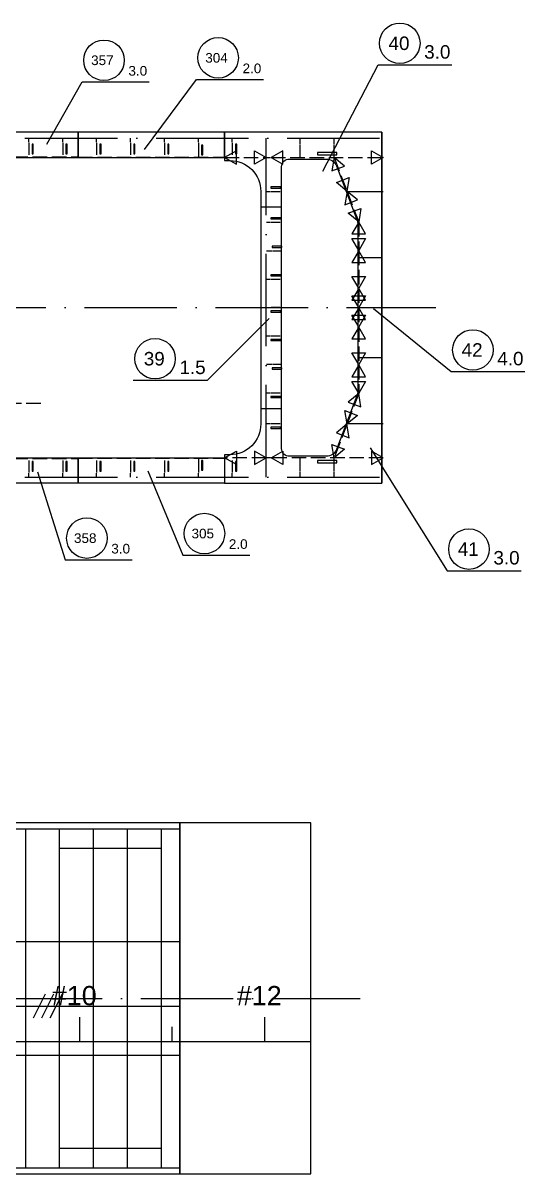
# Model space of a CAD drawing. Header units: inches. Extents: x -15552 to 42302, y -14825 to 18289.
# Drawn here: x -1815 to 1441, y 10302 to 17774 of the extents above; entities that cross this region are included whole.
import ezdxf

# ---------------------------------------------------------------- set-up
doc = ezdxf.new("R2010")
doc.units = ezdxf.units.IN
doc.header["$MEASUREMENT"] = 0
for name, pattern in [('Dashed', [10, 7.5, -2.5]), ('Dashed_dotted', [34, 24, -5, 0, -5]), ('Short_dashed', [5, 3.75, -1.25])]:
    doc.linetypes.add(name, pattern=pattern)
doc.layers.get('0').update_dxf_attribs({"linetype": 'CONTINUOUS'})
doc.styles.add('Style_ARIAL', font='ARIAL')

msp = doc.modelspace()

# ---------------------------------------------------------------- linework, layer by layer
at = {"color": 3, "ltscale": 25}
for p, q in [((-1457.926114, 17066.339448), (-1877.925809, 17066.339448)), ((-1457.926114, 16908.339265), (-1457.926114, 17066.339448)), ((-1457.926114, 17066.339448), (-1457.926114, 16907.339814)), ((-507.926114, 17066.339448), (-1457.926114, 17066.339448)), ((512.074344, 17066.339448), (-507.926114, 17066.339448)), ((-507.926114, 16907.339814), (-507.926114, 17066.339448)), ((512.074344, 14786.339906), (512.074344, 17066.339448)), ((512.074344, 15926.340058), (512.074344, 17066.339448)), ((514.074008, 14786.339906), (514.074008, 17066.339448)), ((-272.925503, 16581.338838), (-137.925656, 16581.338838)), ((357.074039, 16251.340058), (512.074344, 16251.340058)), ((512.074344, 14786.339906), (512.074344, 15926.340058)), ((512.074344, 15601.339296), (357.074039, 15601.339296)), ((-272.925503, 15271.339753), (-137.925656, 15271.339753)), ((-1457.926114, 14786.339906), (-1457.926114, 14945.33954)), ((-507.926114, 14945.33954), (-507.926114, 14786.339906)), ((-1457.926114, 14944.339326), (-1457.926114, 14786.339906)), ((-1457.926114, 14786.339906), (-1877.925809, 14786.339906)), ((-507.926114, 14786.339906), (-1457.926114, 14786.339906)), ((-507.926114, 14786.339906), (512.074344, 14786.339906)), ((-797.71188, 12582.07126), (-6722.712071, 12582.07126)), ((52.28812, 12582.07126), (-797.71188, 12582.07126)), ((-797.71188, 12582.07126), (-797.71188, 10302.070954)), ((-797.71188, 10302.070954), (-797.71188, 12582.07126)), ((52.28812, 10302.070954), (52.28812, 12582.07126)), ((-3962.712033, 12542.071107), (-797.71188, 12542.071107)), ((-1797.71188, 10342.071107), (-1797.71188, 12542.071107)), ((-1577.712186, 10342.071107), (-1577.712186, 12542.071107)), ((-1357.712491, 10342.071107), (-1357.712491, 12542.071107)), ((-1137.712033, 10342.071107), (-1137.712033, 12542.071107)), ((-917.712338, 10342.071107), (-917.712338, 12542.071107)), ((-1575.712521, 12417.071107), (-1357.712491, 12417.071107)), ((-1355.712063, 12417.071107), (-1137.712033, 12417.071107)), ((-1135.712369, 12417.071107), (-917.712338, 12417.071107)), ((-3644.712002, 11812.070802), (-847.71188, 11812.070802)), ((-847.71188, 11812.070802), (-797.71188, 11812.070802)), ((-1671.961148, 11470.348695), (-1750.238736, 11313.793519)), ((-1617.166836, 11470.348695), (-1695.444424, 11313.793519)), ((-1562.372525, 11470.348695), (-1640.650113, 11313.793519)), ((-2944.195492, 11392.071107), (-797.71188, 11392.071107)), ((-847.71188, 11072.071412), (-3644.712002, 11072.071412)), ((-797.71188, 11072.071412), (-847.71188, 11072.071412)), ((-1357.712491, 10467.071107), (-1575.712521, 10467.071107)), ((-1137.712033, 10467.071107), (-1355.712063, 10467.071107)), ((-917.712338, 10467.071107), (-1135.712369, 10467.071107)), ((-3962.712033, 10342.071107), (-797.71188, 10342.071107)), ((-6722.712071, 10302.070954), (-797.71188, 10302.070954)), ((-797.71188, 10302.070954), (52.28812, 10302.070954))]:
    msp.add_line(p, q, dxfattribs=at)
at = {"color": 3, "linetype": 'Dashed_dotted', "ltscale": 25}
for p, q in [((-3502.925809, 17026.340058), (512.074344, 17026.340058)), ((-1777.925809, 17000.83957), (-1777.925809, 17026.340058)), ((-1557.926114, 17000.83957), (-1557.926114, 17026.340058)), ((-1337.925656, 17000.83957), (-1337.925656, 17026.340058)), ((-1117.925961, 17000.83957), (-1117.925961, 17026.340058)), ((-897.925503, 17000.83957), (-897.925503, 17026.340058)), ((-677.925809, 17000.83957), (-677.925809, 17026.340058)), ((-457.926114, 17000.83957), (-457.926114, 17026.340058)), ((-237.925656, 14826.339296), (-237.925656, 17026.340058)), ((-17.925961, 16990.83896), (-17.925961, 17026.340058)), ((-17.925961, 16904.339936), (-17.925961, 16986.339143)), ((202.074497, 16990.83896), (202.074497, 17026.340058)), ((202.074497, 16904.339936), (202.074497, 16986.339143)), ((-236.425717, 16901.340058), (-210.925992, 16901.340058)), ((-236.425717, 16681.338838), (-210.925992, 16681.338838)), ((281.38129, 16681.338838), (521.379154, 16681.338838)), ((-236.425717, 16481.338838), (-210.925992, 16481.338838)), ((-236.425717, 16296.339753), (-202.426083, 16296.339753)), ((-236.425717, 16111.339143), (-210.925992, 16111.339143)), ((-236.425717, 15927.089265), (-210.925992, 15927.089265)), ((-210.925992, 15741.339448), (-236.425717, 15741.339448)), ((-202.426083, 15556.339601), (-236.425717, 15556.339601)), ((-210.925992, 15371.339753), (-236.425717, 15371.339753)), ((-210.925992, 15171.339753), (-236.425717, 15171.339753)), ((521.379154, 15171.339753), (281.38129, 15171.339753)), ((-210.925992, 14951.339296), (-236.425717, 14951.339296)), ((-17.925961, 14866.339448), (-17.925961, 14948.339418)), ((202.074497, 14866.339448), (202.074497, 14948.339418)), ((-3502.925809, 14826.339296), (512.074344, 14826.339296)), ((-1777.925809, 14826.339296), (-1777.925809, 14851.839784)), ((-1557.926114, 14826.339296), (-1557.926114, 14851.839784)), ((-1337.925656, 14826.339296), (-1337.925656, 14851.839784)), ((-1117.925961, 14826.339296), (-1117.925961, 14851.839784)), ((-897.925503, 14826.339296), (-897.925503, 14851.839784)), ((-677.925809, 14826.339296), (-677.925809, 14851.839784)), ((-457.926114, 14826.339296), (-457.926114, 14851.839784)), ((-17.925961, 14826.339296), (-17.925961, 14861.839631)), ((202.074497, 14826.339296), (202.074497, 14861.839631))]:
    msp.add_line(p, q, dxfattribs=at)
at = {"color": 2, "linetype": 'Dashed', "ltscale": 25}
for p, q in [((-1777.925809, 16996.339753), (-1777.925809, 16918.339875)), ((-1557.926114, 16996.339753), (-1557.926114, 16918.339875)), ((-1337.925656, 16996.339753), (-1337.925656, 16918.339875)), ((-1117.925961, 16996.339753), (-1117.925961, 16918.339875)), ((-897.925503, 16996.339753), (-897.925503, 16918.339875)), ((-677.925809, 16996.339753), (-677.925809, 16903.33896)), ((-457.926114, 16996.339753), (-457.926114, 16918.339875)), ((-206.426175, 16681.338838), (-147.925503, 16681.338838)), ((-206.426175, 16481.338838), (-147.925503, 16481.338838)), ((-196.425564, 16296.339753), (-137.925656, 16296.339753)), ((-206.426175, 16111.339143), (-147.925503, 16111.339143)), ((-147.925503, 15927.089265), (-206.426175, 15927.089265)), ((-147.925503, 15741.339448), (-206.426175, 15741.339448)), ((-137.925656, 15556.339601), (-196.425564, 15556.339601)), ((-147.925503, 15371.339753), (-206.426175, 15371.339753)), ((-147.925503, 15171.339753), (-206.426175, 15171.339753)), ((-677.925809, 14949.339631), (-677.925809, 14856.339601)), ((-1777.925809, 14934.339479), (-1777.925809, 14856.339601)), ((-1557.926114, 14934.339479), (-1557.926114, 14856.339601)), ((-1337.925656, 14934.339479), (-1337.925656, 14856.339601)), ((-1117.925961, 14934.339479), (-1117.925961, 14856.339601)), ((-897.925503, 14934.339479), (-897.925503, 14856.339601)), ((-457.926114, 14934.339479), (-457.926114, 14856.339601))]:
    msp.add_line(p, q, dxfattribs=at)
at = {"color": 2, "ltscale": 25}
for p, q in [((-1749.011929, 16988.650849), (-1756.839688, 16988.650849)), ((-1756.839688, 16988.650849), (-1756.839688, 16926.028779)), ((-1749.011929, 16926.028779), (-1749.011929, 16988.650849)), ((-1529.012234, 16988.650849), (-1536.839993, 16988.650849)), ((-1536.839993, 16988.650849), (-1536.839993, 16926.028779)), ((-1529.012234, 16926.028779), (-1529.012234, 16988.650849)), ((-1309.011777, 16988.650849), (-1316.839535, 16988.650849)), ((-1316.839535, 16988.650849), (-1316.839535, 16926.028779)), ((-1309.011777, 16926.028779), (-1309.011777, 16988.650849)), ((-1089.012082, 16988.650849), (-1096.839841, 16988.650849)), ((-1096.839841, 16988.650849), (-1096.839841, 16926.028779)), ((-1089.012082, 16926.028779), (-1089.012082, 16988.650849)), ((-869.011624, 16988.650849), (-876.839383, 16988.650849)), ((-876.839383, 16988.650849), (-876.839383, 16926.028779)), ((-869.011624, 16926.028779), (-869.011624, 16988.650849)), ((-649.011929, 16981.151155), (-656.839688, 16981.151155)), ((-656.839688, 16981.151155), (-656.839688, 16918.529084)), ((-649.011929, 16918.529084), (-649.011929, 16981.151155)), ((-429.012234, 16988.650849), (-436.839993, 16988.650849)), ((-436.839993, 16988.650849), (-436.839993, 16926.028779)), ((-429.012234, 16926.028779), (-429.012234, 16988.650849)), ((-1756.839688, 16926.028779), (-1749.011929, 16926.028779)), ((-1536.839993, 16926.028779), (-1529.012234, 16926.028779)), ((-1316.839535, 16926.028779), (-1309.011777, 16926.028779)), ((-1096.839841, 16926.028779), (-1089.012082, 16926.028779)), ((-876.839383, 16926.028779), (-869.011624, 16926.028779)), ((-656.839688, 16918.529084), (-649.011929, 16918.529084)), ((-436.839993, 16926.028779), (-429.012234, 16926.028779)), ((-145.864804, 16710.252717), (-208.486874, 16710.252717)), ((-208.486874, 16710.252717), (-208.486874, 16702.424958)), ((-208.486874, 16702.424958), (-145.864804, 16702.424958)), ((-145.864804, 16702.424958), (-145.864804, 16710.252717)), ((-145.864804, 16510.252717), (-208.486874, 16510.252717)), ((-208.486874, 16510.252717), (-208.486874, 16502.424958)), ((-208.486874, 16502.424958), (-145.864804, 16502.424958)), ((-145.864804, 16502.424958), (-145.864804, 16510.252717)), ((-135.864957, 16325.253633), (-198.487027, 16325.253633)), ((-198.487027, 16325.253633), (-198.487027, 16317.425874)), ((-198.487027, 16317.425874), (-135.864957, 16317.425874)), ((-135.864957, 16317.425874), (-135.864957, 16325.253633)), ((-145.864804, 16140.253022), (-208.486874, 16140.253022)), ((-208.486874, 16140.253022), (-208.486874, 16132.425264)), ((-145.864804, 16132.425264), (-145.864804, 16140.253022)), ((-208.486874, 16132.425264), (-145.864804, 16132.425264)), ((-208.486874, 15906.003144), (-208.486874, 15898.175386)), ((-145.864804, 15906.003144), (-208.486874, 15906.003144)), ((-208.486874, 15898.175386), (-145.864804, 15898.175386)), ((-145.864804, 15898.175386), (-145.864804, 15906.003144)), ((-208.486874, 15720.253328), (-208.486874, 15712.425569)), ((-145.864804, 15720.253328), (-208.486874, 15720.253328)), ((-208.486874, 15712.425569), (-145.864804, 15712.425569)), ((-145.864804, 15712.425569), (-145.864804, 15720.253328)), ((-198.487027, 15535.25348), (-198.487027, 15527.425721)), ((-135.864957, 15535.25348), (-198.487027, 15535.25348)), ((-198.487027, 15527.425721), (-135.864957, 15527.425721)), ((-135.864957, 15527.425721), (-135.864957, 15535.25348)), ((-208.486874, 15350.253633), (-208.486874, 15342.425874)), ((-145.864804, 15350.253633), (-208.486874, 15350.253633)), ((-208.486874, 15342.425874), (-145.864804, 15342.425874)), ((-145.864804, 15342.425874), (-145.864804, 15350.253633)), ((-208.486874, 15150.253633), (-208.486874, 15142.425874)), ((-145.864804, 15150.253633), (-208.486874, 15150.253633)), ((-208.486874, 15142.425874), (-145.864804, 15142.425874)), ((-145.864804, 15142.425874), (-145.864804, 15150.253633)), ((-1749.011929, 14926.650575), (-1756.839688, 14926.650575)), ((-1756.839688, 14926.650575), (-1756.839688, 14864.028505)), ((-1749.011929, 14864.028505), (-1749.011929, 14926.650575)), ((-1529.012234, 14926.650575), (-1536.839993, 14926.650575)), ((-1536.839993, 14926.650575), (-1536.839993, 14864.028505)), ((-1529.012234, 14864.028505), (-1529.012234, 14926.650575)), ((-1309.011777, 14926.650575), (-1316.839535, 14926.650575)), ((-1316.839535, 14926.650575), (-1316.839535, 14864.028505)), ((-1309.011777, 14864.028505), (-1309.011777, 14926.650575)), ((-1089.012082, 14926.650575), (-1096.839841, 14926.650575)), ((-1096.839841, 14926.650575), (-1096.839841, 14864.028505)), ((-1089.012082, 14864.028505), (-1089.012082, 14926.650575)), ((-869.011624, 14926.650575), (-876.839383, 14926.650575)), ((-876.839383, 14926.650575), (-876.839383, 14864.028505)), ((-869.011624, 14864.028505), (-869.011624, 14926.650575)), ((-649.011929, 14934.15027), (-656.839688, 14934.15027)), ((-656.839688, 14934.15027), (-656.839688, 14871.528199)), ((-656.839688, 14871.528199), (-649.011929, 14871.528199)), ((-649.011929, 14871.528199), (-649.011929, 14934.15027)), ((-429.012234, 14926.650575), (-436.839993, 14926.650575)), ((-436.839993, 14926.650575), (-436.839993, 14864.028505)), ((-429.012234, 14864.028505), (-429.012234, 14926.650575)), ((-1756.839688, 14864.028505), (-1749.011929, 14864.028505)), ((-1536.839993, 14864.028505), (-1529.012234, 14864.028505)), ((-1316.839535, 14864.028505), (-1309.011777, 14864.028505)), ((-1096.839841, 14864.028505), (-1089.012082, 14864.028505)), ((-876.839383, 14864.028505), (-869.011624, 14864.028505)), ((-436.839993, 14864.028505), (-429.012234, 14864.028505))]:
    msp.add_line(p, q, dxfattribs=at)
at = {"color": 3, "linetype": 'Short_dashed', "ltscale": 25}
for p, q in [((-1877.925809, 16904.658845), (-1457.926114, 16904.658845)), ((-1877.925809, 14948.019746), (-1457.926114, 14948.019746))]:
    msp.add_line(p, q, dxfattribs=at)
at = {"color": 1, "linetype": 'Short_dashed', "ltscale": 25}
for p, q in [((-1457.926114, 16903.267244), (-507.926114, 16903.267244)), ((-507.926114, 16901.340058), (-237.925656, 16901.340058)), ((-206.426175, 16901.340058), (521.274631, 16901.340058)), ((202.074497, 16901.340058), (285.519473, 16683.339265)), ((286.284702, 16681.338838), (362.074344, 16483.339265)), ((362.074344, 16481.338838), (362.074344, 16298.340181)), ((362.074344, 16296.339753), (362.074344, 16053.33896)), ((362.074344, 16051.340058), (362.074344, 15927.339509)), ((362.074344, 15925.339082), (362.074344, 15801.339296)), ((362.074344, 15799.339631), (362.074344, 15556.339601)), ((362.074344, 15554.339173), (362.074344, 15371.339753)), ((362.074344, 15369.339326), (286.284702, 15171.339753)), ((285.519473, 15169.339326), (202.074497, 14951.339296)), ((-1457.926114, 14949.412873), (-507.926114, 14949.412873)), ((-237.925656, 14951.339296), (-507.926114, 14951.339296)), ((521.274631, 14951.339296), (-206.426175, 14951.339296))]:
    msp.add_line(p, q, dxfattribs=at)
at = {"color": 1, "ltscale": 25}
for p, q in [((-431.604703, 16945.372346), (-507.926114, 16901.340058)), ((-507.926114, 16901.340058), (-431.604703, 16857.309297)), ((-431.604703, 16857.309297), (-431.604703, 16945.372346)), ((-314.247067, 16857.309297), (-314.247067, 16945.372346)), ((-314.247067, 16945.372346), (-237.925656, 16901.340058)), ((-237.925656, 16901.340058), (-314.247067, 16857.309297)), ((-130.104764, 16945.372346), (-206.426175, 16901.340058)), ((-206.426175, 16901.340058), (-130.104764, 16857.309297)), ((-130.104764, 16857.309297), (-130.104764, 16945.372346)), ((219.924228, 16934.152558), (94.924228, 16934.152558)), ((94.924228, 16934.152558), (94.924228, 16918.527558)), ((94.924228, 16918.527558), (219.924228, 16918.527558)), ((202.074497, 16901.338533), (188.236301, 16814.32071)), ((270.479648, 16845.801118), (202.074497, 16901.338533)), ((219.924228, 16918.527558), (219.924228, 16934.152558)), ((444.95322, 16857.309297), (444.95322, 16945.372346)), ((444.95322, 16945.372346), (521.274631, 16901.340058)), ((521.274631, 16901.340058), (444.95322, 16857.309297)), ((188.236301, 16814.32071), (270.479648, 16845.801118)), ((217.114322, 16738.87668), (299.357669, 16770.357087)), ((285.519473, 16683.339265), (217.114322, 16738.87668)), ((299.357669, 16770.357087), (285.519473, 16683.339265)), ((286.284702, 16681.338838), (272.446506, 16594.321015)), ((354.689853, 16625.801423), (286.284702, 16681.338838)), ((272.446506, 16594.321015), (354.689853, 16625.801423)), ((293.669193, 16538.87668), (375.91254, 16570.357087)), ((362.074344, 16483.339265), (293.669193, 16538.87668)), ((375.91254, 16570.357087), (362.074344, 16483.339265)), ((362.073581, 16481.338838), (318.042819, 16405.018953)), ((406.105106, 16405.018953), (362.073581, 16481.338838)), ((318.042819, 16405.018953), (406.105106, 16405.018953)), ((362.073581, 16298.340181), (318.042819, 16374.660066)), ((318.042819, 16374.660066), (406.105106, 16374.660066)), ((406.105106, 16374.660066), (362.073581, 16298.340181)), ((362.073581, 16296.338227), (318.042819, 16220.018342)), ((406.105106, 16220.018342), (362.073581, 16296.338227)), ((318.042819, 16220.018342), (406.105106, 16220.018342)), ((362.073581, 16053.340486), (318.042819, 16129.660371)), ((318.042819, 16129.660371), (406.105106, 16129.660371)), ((406.105106, 16129.660371), (362.073581, 16053.340486)), ((362.073581, 16051.338533), (318.042819, 15975.018647)), ((362.073581, 15927.339509), (318.042819, 16003.66092)), ((318.042819, 16003.66092), (406.105106, 16003.66092)), ((406.105106, 15975.018647), (362.073581, 16051.338533)), ((406.105106, 16003.66092), (362.073581, 15927.339509)), ((318.042819, 15975.018647), (406.105106, 15975.018647)), ((362.073581, 15925.339082), (318.042819, 15849.018434)), ((406.105106, 15849.018434), (362.073581, 15925.339082)), ((362.073581, 15801.339296), (318.042819, 15877.660707)), ((318.042819, 15877.660707), (406.105106, 15877.660707)), ((318.042819, 15849.018434), (406.105106, 15849.018434)), ((406.105106, 15877.660707), (362.073581, 15801.339296)), ((362.073581, 15799.340394), (318.042819, 15723.018983)), ((406.105106, 15723.018983), (362.073581, 15799.340394)), ((318.042819, 15723.018983), (406.105106, 15723.018983)), ((362.073581, 15556.338838), (318.042819, 15632.660249)), ((318.042819, 15632.660249), (406.105106, 15632.660249)), ((406.105106, 15632.660249), (362.073581, 15556.338838)), ((362.073581, 15554.339936), (318.042819, 15478.018525)), ((406.105106, 15478.018525), (362.073581, 15554.339936)), ((318.042819, 15478.018525), (406.105106, 15478.018525)), ((362.073581, 15371.33899), (318.042819, 15447.660401)), ((318.042819, 15447.660401), (406.105106, 15447.660401)), ((406.105106, 15447.660401), (362.073581, 15371.33899)), ((362.074344, 15369.339326), (293.669193, 15313.801911)), ((375.91254, 15282.321504), (362.074344, 15369.339326)), ((286.284702, 15171.339753), (272.446506, 15258.357576)), ((272.446506, 15258.357576), (354.689853, 15226.877168)), ((293.669193, 15313.801911), (375.91254, 15282.321504)), ((285.519473, 15169.339326), (217.114322, 15113.801911)), ((299.357669, 15082.321504), (285.519473, 15169.339326)), ((354.689853, 15226.877168), (286.284702, 15171.339753)), ((217.114322, 15113.801911), (299.357669, 15082.321504)), ((202.074497, 14951.339296), (188.236301, 15038.357118)), ((188.236301, 15038.357118), (270.479648, 15006.87671)), ((-507.926114, 14951.340058), (-431.604703, 14995.37082)), ((-431.604703, 14907.308534), (-507.926114, 14951.340058)), ((-431.604703, 14995.37082), (-431.604703, 14907.308534)), ((-237.925656, 14951.340058), (-314.247067, 14995.37082)), ((-314.247067, 14995.37082), (-314.247067, 14907.308534)), ((-314.247067, 14907.308534), (-237.925656, 14951.340058)), ((-206.426175, 14951.340058), (-130.104764, 14995.37082)), ((-130.104764, 14907.308534), (-206.426175, 14951.340058)), ((-130.104764, 14995.37082), (-130.104764, 14907.308534)), ((270.479648, 15006.87671), (202.074497, 14951.339296)), ((521.274631, 14951.340058), (444.95322, 14995.37082)), ((444.95322, 14995.37082), (444.95322, 14907.308534)), ((444.95322, 14907.308534), (521.274631, 14951.340058)), ((94.924228, 14934.151796), (94.924228, 14918.526796)), ((219.924228, 14934.151796), (94.924228, 14934.151796)), ((94.924228, 14918.526796), (219.924228, 14918.526796)), ((219.924228, 14918.526796), (219.924228, 14934.151796)), ((-1447.71188, 11163.177827), (-1447.71188, 11319.427827)), ((-247.71188, 11163.177827), (-247.71188, 11319.427827)), ((-847.71188, 11163.177827), (-847.71188, 11256.927827)), ((-7917.712147, 11163.177827), (52.28812, 11163.177827))]:
    msp.add_line(p, q, dxfattribs=at)
at = {"color": 1, "linetype": 'Dashed_dotted', "ltscale": 25}
for p, q in [((-7367.367871, 15926.340058), (862.075107, 15926.340058)), ((-7852.710278, 11442.071107), (372.017734, 11442.071107))]:
    msp.add_line(p, q, dxfattribs=at)
at = {"color": 1, "ltscale": 25}
for points in [[(130.001895, 16813.342622), (487.70148, 17501.912263), (966.458957, 17501.912263)], [(-1660.647519, 16987.752107), (-1431.002743, 17391.609529), (-996.128018, 17391.609529)], [(-1027.145321, 16952.116731), (-690.59747, 17407.446626), (-255.722745, 17407.446626)], [(-1457.926114, 16907.339814), (-1457.926114, 16901.266816), (-507.926114, 16901.266816), (-507.926114, 16907.339814)], [(458.420627, 15921.835664), (961.882083, 15510.847047), (1440.63956, 15510.847047)], [(-219.583066, 15855.163148), (-621.166165, 15454.085878), (-1099.923642, 15454.085878)], [(-1457.926114, 14945.33954), (-1457.926114, 14951.412538), (-507.926114, 14951.412538), (-507.926114, 14945.33954)], [(435.982578, 15015.60016), (936.600559, 14217.893556), (1415.358035, 14217.893556)], [(-1720.841916, 14861.121705), (-1542.127164, 14289.232209), (-1107.252438, 14289.232209)], [(-1005.980618, 14867.078736), (-779.607327, 14319.018129), (-344.732602, 14319.018129)]]:
    msp.add_lwpolyline(points, dxfattribs=at)
at = {"color": 3, "ltscale": 25}
for points in [[(-507.926114, 17066.339448), (-507.926114, 16881.338838), (-472.925503, 16881.338838, -0.414214), (-272.925503, 16681.338838), (-272.925503, 15171.339753, -0.414214), (-472.925503, 14971.339753), (-507.926114, 14971.339753), (-507.926114, 14786.339906)], [(-137.925656, 15011.339906), (-137.925656, 16841.339448, -0.414214), (-87.925656, 16891.339448), (152.387302, 16891.339448, -0.310764), (217.760532, 16846.365693), (350.465457, 16499.704316, -0.091654), (357.074039, 16463.952974), (357.074039, 15388.725618, -0.091656), (350.465457, 15352.975038), (217.760532, 15006.313661, -0.310764), (152.387302, 14961.339906), (-87.925656, 14961.339906, -0.414214), (-137.925656, 15011.339906, -0.414214)]]:
    msp.add_lwpolyline(points, format="xyb", dxfattribs=at)
for points in [[(-1877.925809, 16908.339265), (-1877.925809, 16901.658967), (-1457.926114, 16901.658967), (-1457.926114, 16908.339265)], [(-1877.925809, 14944.339326), (-1877.925809, 14951.019624), (-1457.926114, 14951.019624), (-1457.926114, 14944.339326)]]:
    msp.add_lwpolyline(points, dxfattribs=at)
at = {"color": 4, "linetype": 'Short_dashed', "ltscale": 25}
msp.add_lwpolyline([(-3179.816373, 15832.771638), (-2169.132168, 15307.215455), (-1690.374692, 15307.215455)], dxfattribs=at)
at = {"color": 1, "ltscale": 25}
for centre in [(628.601901, 17642.811921), (-1290.102322, 17532.509187), (-549.697049, 17548.346284), (1102.782504, 15651.747468), (-959.023221, 15594.986299), (-638.706906, 14459.91855), (-1401.226742, 14430.13263), (1077.50098, 14358.793977)]:
    msp.add_circle(centre, 131.506848, dxfattribs=at)

# ---------------------------------------------------------------- texts
at = {"color": 1, "ltscale": 25, "style": 'Style_ARIAL'}
for s, height, p in [('40', 87.5, (555.684726, 17599.061921)), ('357', 62.622309, (-1373.599179, 17501.198152)), ('304', 62.622309, (-633.193905, 17517.035249)), ('3.0', 87.5, (787.11478, 17543.00876)), ('3.0', 62.622309, (-1131.589444, 17432.706025)), ('2.0', 62.622309, (-391.18417, 17448.543122)), ('42', 87.5, (1029.865329, 15607.997468)), ('39', 87.5, (-1031.940396, 15551.236299)), ('4.0', 87.5, (1261.295383, 15551.942781)), ('1.5', 87.5, (-800.510342, 15495.181611)), ('358', 62.622309, (-1484.723599, 14398.821595)), ('305', 62.622309, (-722.203763, 14428.607515)), ('2.0', 62.622309, (-480.19479, 14360.113862)), ('3.0', 62.622309, (-1242.714627, 14330.327943)), ('41', 87.5, (1004.583804, 14315.043977)), ('3.0', 87.5, (1236.013095, 14258.989289)), ('#10', 125, (-1628.735287, 11397.552827)), ('#12', 125, (-428.735287, 11397.552827))]:
    msp.add_text(s, height=height, dxfattribs=at).set_placement(p)

doc.saveas('drawing.dxf')
